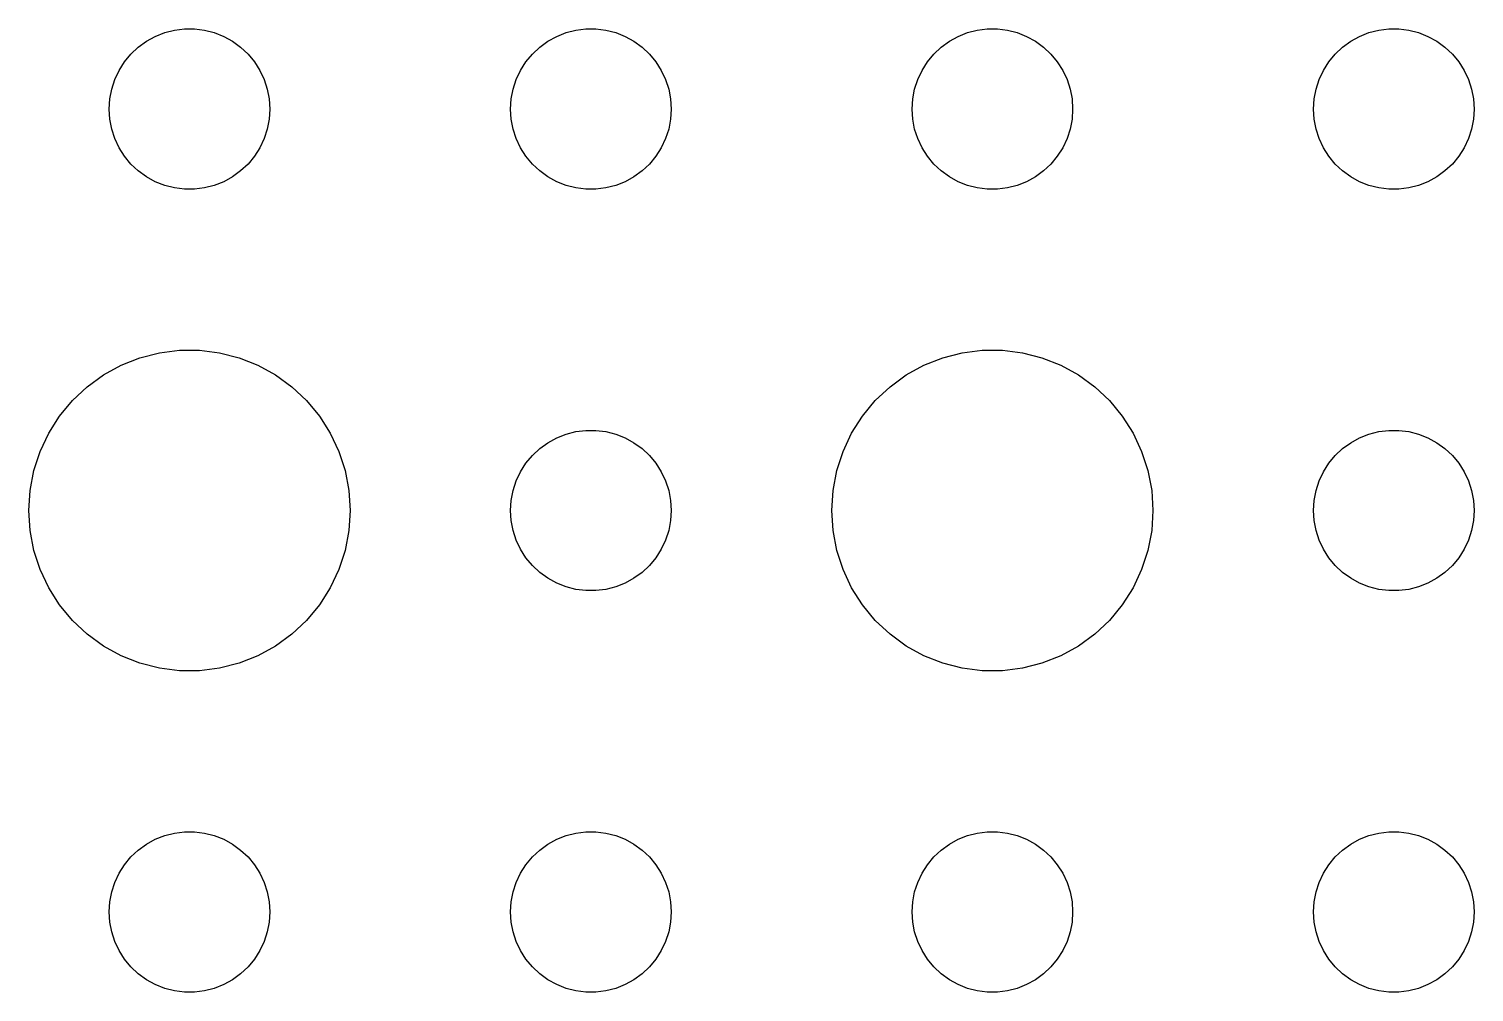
# Model space of a CAD drawing. Header units: metres. Extents: x -134 to 134, y 518 to 1078.
# Drawn here: x -100.5 to -73.5, y 888 to 906 of the extents above; entities that cross this region are included whole.
import ezdxf

# ---------------------------------------------------------------- set-up
doc = ezdxf.new("R2010")
doc.units = ezdxf.units.M

msp = doc.modelspace()

# ---------------------------------------------------------------- linework, layer by layer
for p, q in [((-98.3037, 905.766), (-98.1387, 905.857)), ((-98.1387, 905.857), (-97.9635, 905.927)), ((-97.9635, 905.927), (-97.7811, 905.973)), ((-97.7811, 905.973), (-97.5942, 905.997)), ((-97.5942, 905.997), (-97.4058, 905.997)), ((-97.4058, 905.997), (-97.2189, 905.973)), ((-97.2189, 905.973), (-97.0365, 905.927)), ((-97.0365, 905.927), (-96.8613, 905.857)), ((-96.8613, 905.857), (-96.6963, 905.766)), ((-90.8037, 905.766), (-90.6387, 905.857)), ((-90.6387, 905.857), (-90.4635, 905.927)), ((-90.4635, 905.927), (-90.2811, 905.973)), ((-90.2811, 905.973), (-90.0942, 905.997)), ((-90.0942, 905.997), (-89.9058, 905.997)), ((-89.9058, 905.997), (-89.7189, 905.973)), ((-89.7189, 905.973), (-89.5365, 905.927)), ((-89.5365, 905.927), (-89.3613, 905.857)), ((-89.3613, 905.857), (-89.1963, 905.766)), ((-83.3037, 905.766), (-83.1387, 905.857)), ((-83.1387, 905.857), (-82.9635, 905.927)), ((-82.9635, 905.927), (-82.7811, 905.973)), ((-82.7811, 905.973), (-82.5942, 905.997)), ((-82.5942, 905.997), (-82.4058, 905.997)), ((-82.4058, 905.997), (-82.2189, 905.973)), ((-82.2189, 905.973), (-82.0365, 905.927)), ((-82.0365, 905.927), (-81.8613, 905.857)), ((-81.8613, 905.857), (-81.6963, 905.766)), ((-75.8037, 905.766), (-75.6387, 905.857)), ((-75.6387, 905.857), (-75.4635, 905.927)), ((-75.4635, 905.927), (-75.2811, 905.973)), ((-75.2811, 905.973), (-75.0942, 905.997)), ((-75.0942, 905.997), (-74.9058, 905.997)), ((-74.9058, 905.997), (-74.7189, 905.973)), ((-74.7189, 905.973), (-74.5365, 905.927)), ((-74.5365, 905.927), (-74.3613, 905.857)), ((-74.3613, 905.857), (-74.1963, 905.766)), ((-98.5934, 905.527), (-98.4561, 905.656)), ((-98.4561, 905.656), (-98.3037, 905.766)), ((-96.6963, 905.766), (-96.5439, 905.656)), ((-96.5439, 905.656), (-96.4065, 905.527)), ((-91.0934, 905.527), (-90.9561, 905.656)), ((-90.9561, 905.656), (-90.8037, 905.766)), ((-89.1963, 905.766), (-89.0439, 905.656)), ((-89.0439, 905.656), (-88.9065, 905.527)), ((-83.5934, 905.527), (-83.4561, 905.656)), ((-83.4561, 905.656), (-83.3037, 905.766)), ((-81.6963, 905.766), (-81.5439, 905.656)), ((-81.5439, 905.656), (-81.4065, 905.527)), ((-76.0934, 905.527), (-75.9561, 905.656)), ((-75.9561, 905.656), (-75.8037, 905.766)), ((-74.1963, 905.766), (-74.0439, 905.656)), ((-74.0439, 905.656), (-73.9065, 905.527)), ((-98.8145, 905.223), (-98.7135, 905.382)), ((-98.7135, 905.382), (-98.5934, 905.527)), ((-96.4065, 905.527), (-96.2865, 905.382)), ((-96.2865, 905.382), (-96.1855, 905.223)), ((-91.3145, 905.223), (-91.2135, 905.382)), ((-91.2135, 905.382), (-91.0934, 905.527)), ((-88.9065, 905.527), (-88.7865, 905.382)), ((-88.7865, 905.382), (-88.6855, 905.223)), ((-83.8145, 905.223), (-83.7135, 905.382)), ((-83.7135, 905.382), (-83.5934, 905.527)), ((-81.4065, 905.527), (-81.2865, 905.382)), ((-81.2865, 905.382), (-81.1855, 905.223)), ((-76.3145, 905.223), (-76.2135, 905.382)), ((-76.2135, 905.382), (-76.0934, 905.527)), ((-73.9065, 905.527), (-73.7865, 905.382)), ((-73.7865, 905.382), (-73.6855, 905.223)), ((-98.9529, 904.873), (-98.8947, 905.052)), ((-98.8947, 905.052), (-98.8145, 905.223)), ((-96.1855, 905.223), (-96.1053, 905.052)), ((-96.1053, 905.052), (-96.0471, 904.873)), ((-91.4529, 904.873), (-91.3947, 905.052)), ((-91.3947, 905.052), (-91.3145, 905.223)), ((-88.6855, 905.223), (-88.6053, 905.052)), ((-88.6053, 905.052), (-88.5471, 904.873)), ((-83.9529, 904.873), (-83.8947, 905.052)), ((-83.8947, 905.052), (-83.8145, 905.223)), ((-81.1855, 905.223), (-81.1053, 905.052)), ((-81.1053, 905.052), (-81.0471, 904.873)), ((-76.4529, 904.873), (-76.3947, 905.052)), ((-76.3947, 905.052), (-76.3145, 905.223)), ((-73.6855, 905.223), (-73.6053, 905.052)), ((-73.6053, 905.052), (-73.5471, 904.873)), ((-98.9882, 904.688), (-98.9529, 904.873)), ((-96.0471, 904.873), (-96.0118, 904.688)), ((-91.4882, 904.688), (-91.4529, 904.873)), ((-88.5471, 904.873), (-88.5118, 904.688)), ((-83.9882, 904.688), (-83.9529, 904.873)), ((-81.0471, 904.873), (-81.0118, 904.688)), ((-76.4882, 904.688), (-76.4529, 904.873)), ((-73.5471, 904.873), (-73.5118, 904.688)), ((-99, 904.5), (-98.9882, 904.688)), ((-98.9882, 904.312), (-99, 904.5)), ((-96.0118, 904.688), (-96, 904.5)), ((-96, 904.5), (-96.0118, 904.312)), ((-91.5, 904.5), (-91.4882, 904.688)), ((-91.4882, 904.312), (-91.5, 904.5)), ((-88.5118, 904.688), (-88.5, 904.5)), ((-88.5, 904.5), (-88.5118, 904.312)), ((-84, 904.5), (-83.9882, 904.688)), ((-83.9882, 904.312), (-84, 904.5)), ((-81.0118, 904.688), (-81, 904.5)), ((-81, 904.5), (-81.0118, 904.312)), ((-76.5, 904.5), (-76.4882, 904.688)), ((-76.4882, 904.312), (-76.5, 904.5)), ((-73.5118, 904.688), (-73.5, 904.5)), ((-73.5, 904.5), (-73.5118, 904.312)), ((-98.9529, 904.127), (-98.9882, 904.312)), ((-96.0118, 904.312), (-96.0471, 904.127)), ((-91.4529, 904.127), (-91.4882, 904.312)), ((-88.5118, 904.312), (-88.5471, 904.127)), ((-83.9529, 904.127), (-83.9882, 904.312)), ((-81.0118, 904.312), (-81.0471, 904.127)), ((-76.4529, 904.127), (-76.4882, 904.312)), ((-73.5118, 904.312), (-73.5471, 904.127)), ((-98.8947, 903.948), (-98.9529, 904.127)), ((-96.0471, 904.127), (-96.1053, 903.948)), ((-91.3947, 903.948), (-91.4529, 904.127)), ((-88.5471, 904.127), (-88.6053, 903.948)), ((-83.8947, 903.948), (-83.9529, 904.127)), ((-81.0471, 904.127), (-81.1053, 903.948)), ((-76.3947, 903.948), (-76.4529, 904.127)), ((-73.5471, 904.127), (-73.6053, 903.948)), ((-98.8145, 903.777), (-98.8947, 903.948)), ((-98.7135, 903.618), (-98.8145, 903.777)), ((-96.1855, 903.777), (-96.2865, 903.618)), ((-96.1053, 903.948), (-96.1855, 903.777)), ((-91.3145, 903.777), (-91.3947, 903.948)), ((-91.2135, 903.618), (-91.3145, 903.777)), ((-88.6855, 903.777), (-88.7865, 903.618)), ((-88.6053, 903.948), (-88.6855, 903.777)), ((-83.8145, 903.777), (-83.8947, 903.948)), ((-83.7135, 903.618), (-83.8145, 903.777)), ((-81.1855, 903.777), (-81.2865, 903.618)), ((-81.1053, 903.948), (-81.1855, 903.777)), ((-76.3145, 903.777), (-76.3947, 903.948)), ((-76.2135, 903.618), (-76.3145, 903.777)), ((-73.6855, 903.777), (-73.7865, 903.618)), ((-73.6053, 903.948), (-73.6855, 903.777)), ((-98.5934, 903.473), (-98.7135, 903.618)), ((-98.4561, 903.344), (-98.5934, 903.473)), ((-96.4065, 903.473), (-96.5439, 903.344)), ((-96.2865, 903.618), (-96.4065, 903.473)), ((-91.0934, 903.473), (-91.2135, 903.618)), ((-90.9561, 903.344), (-91.0934, 903.473)), ((-88.9065, 903.473), (-89.0439, 903.344)), ((-88.7865, 903.618), (-88.9065, 903.473)), ((-83.5934, 903.473), (-83.7135, 903.618)), ((-83.4561, 903.344), (-83.5934, 903.473)), ((-81.4065, 903.473), (-81.5439, 903.344)), ((-81.2865, 903.618), (-81.4065, 903.473)), ((-76.0934, 903.473), (-76.2135, 903.618)), ((-75.9561, 903.344), (-76.0934, 903.473)), ((-73.9065, 903.473), (-74.0439, 903.344)), ((-73.7865, 903.618), (-73.9065, 903.473)), ((-98.3037, 903.234), (-98.4561, 903.344)), ((-98.1387, 903.143), (-98.3037, 903.234)), ((-96.6963, 903.234), (-96.8613, 903.143)), ((-96.5439, 903.344), (-96.6963, 903.234)), ((-90.8037, 903.234), (-90.9561, 903.344)), ((-90.6387, 903.143), (-90.8037, 903.234)), ((-89.1963, 903.234), (-89.3613, 903.143)), ((-89.0439, 903.344), (-89.1963, 903.234)), ((-83.3037, 903.234), (-83.4561, 903.344)), ((-83.1387, 903.143), (-83.3037, 903.234)), ((-81.6963, 903.234), (-81.8613, 903.143)), ((-81.5439, 903.344), (-81.6963, 903.234)), ((-75.8037, 903.234), (-75.9561, 903.344)), ((-75.6387, 903.143), (-75.8037, 903.234)), ((-74.1963, 903.234), (-74.3613, 903.143)), ((-74.0439, 903.344), (-74.1963, 903.234)), ((-97.9635, 903.073), (-98.1387, 903.143)), ((-97.7811, 903.027), (-97.9635, 903.073)), ((-97.5942, 903.003), (-97.7811, 903.027)), ((-97.4058, 903.003), (-97.5942, 903.003)), ((-97.2189, 903.027), (-97.4058, 903.003)), ((-97.0365, 903.073), (-97.2189, 903.027)), ((-96.8613, 903.143), (-97.0365, 903.073)), ((-90.4635, 903.073), (-90.6387, 903.143)), ((-90.2811, 903.027), (-90.4635, 903.073)), ((-90.0942, 903.003), (-90.2811, 903.027)), ((-89.9058, 903.003), (-90.0942, 903.003)), ((-89.7189, 903.027), (-89.9058, 903.003)), ((-89.5365, 903.073), (-89.7189, 903.027)), ((-89.3613, 903.143), (-89.5365, 903.073)), ((-82.9635, 903.073), (-83.1387, 903.143)), ((-82.7811, 903.027), (-82.9635, 903.073)), ((-82.5942, 903.003), (-82.7811, 903.027)), ((-82.4058, 903.003), (-82.5942, 903.003)), ((-82.2189, 903.027), (-82.4058, 903.003)), ((-82.0365, 903.073), (-82.2189, 903.027)), ((-81.8613, 903.143), (-82.0365, 903.073)), ((-75.4635, 903.073), (-75.6387, 903.143)), ((-75.2811, 903.027), (-75.4635, 903.073)), ((-75.0942, 903.003), (-75.2811, 903.027)), ((-74.9058, 903.003), (-75.0942, 903.003)), ((-74.7189, 903.027), (-74.9058, 903.003)), ((-74.5365, 903.073), (-74.7189, 903.027)), ((-74.3613, 903.143), (-74.5365, 903.073)), ((-98.427, 899.853), (-98.0621, 899.947)), ((-98.0621, 899.947), (-97.6884, 899.994)), ((-97.6884, 899.994), (-97.3116, 899.994)), ((-97.3116, 899.994), (-96.9379, 899.947)), ((-96.9379, 899.947), (-96.573, 899.853)), ((-83.427, 899.853), (-83.0621, 899.947)), ((-83.0621, 899.947), (-82.6884, 899.994)), ((-82.6884, 899.994), (-82.3116, 899.994)), ((-82.3116, 899.994), (-81.9379, 899.947)), ((-81.9379, 899.947), (-81.573, 899.853)), ((-99.1075, 899.533), (-98.7773, 899.714)), ((-98.7773, 899.714), (-98.427, 899.853)), ((-96.573, 899.853), (-96.2227, 899.714)), ((-96.2227, 899.714), (-95.8925, 899.533)), ((-84.1075, 899.533), (-83.7773, 899.714)), ((-83.7773, 899.714), (-83.427, 899.853)), ((-81.573, 899.853), (-81.2227, 899.714)), ((-81.2227, 899.714), (-80.8925, 899.533)), ((-99.4123, 899.312), (-99.1075, 899.533)), ((-95.8925, 899.533), (-95.5877, 899.312)), ((-84.4123, 899.312), (-84.1075, 899.533)), ((-80.8925, 899.533), (-80.5877, 899.312)), ((-99.6869, 899.054), (-99.4123, 899.312)), ((-95.5877, 899.312), (-95.3131, 899.054)), ((-84.6869, 899.054), (-84.4123, 899.312)), ((-80.5877, 899.312), (-80.3131, 899.054)), ((-99.927, 898.763), (-99.6869, 899.054)), ((-95.3131, 899.054), (-95.073, 898.763)), ((-84.927, 898.763), (-84.6869, 899.054)), ((-80.3131, 899.054), (-80.073, 898.763)), ((-100.129, 898.445), (-99.927, 898.763)), ((-95.073, 898.763), (-94.8711, 898.445)), ((-85.1289, 898.445), (-84.927, 898.763)), ((-80.073, 898.763), (-79.8711, 898.445)), ((-100.289, 898.104), (-100.129, 898.445)), ((-94.8711, 898.445), (-94.7107, 898.104)), ((-90.8037, 898.266), (-90.6387, 898.357)), ((-90.6387, 898.357), (-90.4635, 898.427)), ((-90.4635, 898.427), (-90.2811, 898.473)), ((-90.2811, 898.473), (-90.0942, 898.497)), ((-90.0942, 898.497), (-89.9058, 898.497)), ((-89.9058, 898.497), (-89.7189, 898.473)), ((-89.7189, 898.473), (-89.5365, 898.427)), ((-89.5365, 898.427), (-89.3613, 898.357)), ((-89.3613, 898.357), (-89.1963, 898.266)), ((-85.2893, 898.104), (-85.1289, 898.445)), ((-79.8711, 898.445), (-79.7107, 898.104)), ((-75.8037, 898.266), (-75.6387, 898.357)), ((-75.6387, 898.357), (-75.4635, 898.427)), ((-75.4635, 898.427), (-75.2811, 898.473)), ((-75.2811, 898.473), (-75.0942, 898.497)), ((-75.0942, 898.497), (-74.9058, 898.497)), ((-74.9058, 898.497), (-74.7189, 898.473)), ((-74.7189, 898.473), (-74.5365, 898.427)), ((-74.5365, 898.427), (-74.3613, 898.357)), ((-74.3613, 898.357), (-74.1963, 898.266)), ((-100.406, 897.746), (-100.289, 898.104)), ((-94.7107, 898.104), (-94.5943, 897.746)), ((-91.2135, 897.882), (-91.0934, 898.027)), ((-91.0934, 898.027), (-90.9561, 898.156)), ((-90.9561, 898.156), (-90.8037, 898.266)), ((-89.1963, 898.266), (-89.0439, 898.156)), ((-89.0439, 898.156), (-88.9065, 898.027)), ((-88.9065, 898.027), (-88.7865, 897.882)), ((-85.4057, 897.746), (-85.2893, 898.104)), ((-79.7107, 898.104), (-79.5943, 897.746)), ((-76.2135, 897.882), (-76.0934, 898.027)), ((-76.0934, 898.027), (-75.9561, 898.156)), ((-75.9561, 898.156), (-75.8037, 898.266)), ((-74.1963, 898.266), (-74.0439, 898.156)), ((-74.0439, 898.156), (-73.9065, 898.027)), ((-73.9065, 898.027), (-73.7865, 897.882)), ((-91.3145, 897.723), (-91.2135, 897.882)), ((-88.7865, 897.882), (-88.6855, 897.723)), ((-76.3145, 897.723), (-76.2135, 897.882)), ((-73.7865, 897.882), (-73.6855, 897.723)), ((-100.476, 897.376), (-100.406, 897.746)), ((-94.5943, 897.746), (-94.5237, 897.376)), ((-91.4529, 897.373), (-91.3947, 897.552)), ((-91.3947, 897.552), (-91.3145, 897.723)), ((-88.6855, 897.723), (-88.6053, 897.552)), ((-88.6053, 897.552), (-88.5471, 897.373)), ((-85.4763, 897.376), (-85.4057, 897.746)), ((-79.5943, 897.746), (-79.5237, 897.376)), ((-76.4529, 897.373), (-76.3947, 897.552)), ((-76.3947, 897.552), (-76.3145, 897.723)), ((-73.6855, 897.723), (-73.6053, 897.552)), ((-73.6053, 897.552), (-73.5471, 897.373)), ((-100.5, 897), (-100.476, 897.376)), ((-94.5237, 897.376), (-94.5, 897)), ((-91.4882, 897.188), (-91.4529, 897.373)), ((-88.5471, 897.373), (-88.5118, 897.188)), ((-85.5, 897), (-85.4763, 897.376)), ((-79.5237, 897.376), (-79.5, 897)), ((-76.4882, 897.188), (-76.4529, 897.373)), ((-73.5471, 897.373), (-73.5118, 897.188)), ((-100.476, 896.624), (-100.5, 897)), ((-94.5, 897), (-94.5237, 896.624)), ((-91.5, 897), (-91.4882, 897.188)), ((-91.4882, 896.812), (-91.5, 897)), ((-88.5118, 897.188), (-88.5, 897)), ((-88.5, 897), (-88.5118, 896.812)), ((-85.4763, 896.624), (-85.5, 897)), ((-79.5, 897), (-79.5237, 896.624)), ((-76.5, 897), (-76.4882, 897.188)), ((-76.4882, 896.812), (-76.5, 897)), ((-73.5118, 897.188), (-73.5, 897)), ((-73.5, 897), (-73.5118, 896.812)), ((-91.4529, 896.627), (-91.4882, 896.812)), ((-88.5118, 896.812), (-88.5471, 896.627)), ((-76.4529, 896.627), (-76.4882, 896.812)), ((-73.5118, 896.812), (-73.5471, 896.627)), ((-100.406, 896.254), (-100.476, 896.624)), ((-94.5237, 896.624), (-94.5943, 896.254)), ((-91.3947, 896.448), (-91.4529, 896.627)), ((-91.3145, 896.277), (-91.3947, 896.448)), ((-88.6053, 896.448), (-88.6855, 896.277)), ((-88.5471, 896.627), (-88.6053, 896.448)), ((-85.4057, 896.254), (-85.4763, 896.624)), ((-79.5237, 896.624), (-79.5943, 896.254)), ((-76.3947, 896.448), (-76.4529, 896.627)), ((-76.3145, 896.277), (-76.3947, 896.448)), ((-73.6053, 896.448), (-73.6855, 896.277)), ((-73.5471, 896.627), (-73.6053, 896.448)), ((-100.289, 895.896), (-100.406, 896.254)), ((-94.5943, 896.254), (-94.7107, 895.896)), ((-91.2135, 896.118), (-91.3145, 896.277)), ((-88.6855, 896.277), (-88.7865, 896.118)), ((-85.2893, 895.896), (-85.4057, 896.254)), ((-79.5943, 896.254), (-79.7107, 895.896)), ((-76.2135, 896.118), (-76.3145, 896.277)), ((-73.6855, 896.277), (-73.7865, 896.118)), ((-100.129, 895.555), (-100.289, 895.896)), ((-94.7107, 895.896), (-94.8711, 895.555)), ((-91.0934, 895.973), (-91.2135, 896.118)), ((-90.9561, 895.844), (-91.0934, 895.973)), ((-88.9065, 895.973), (-89.0439, 895.844)), ((-88.7865, 896.118), (-88.9065, 895.973)), ((-85.1289, 895.555), (-85.2893, 895.896)), ((-79.7107, 895.896), (-79.8711, 895.555)), ((-76.0934, 895.973), (-76.2135, 896.118)), ((-75.9561, 895.844), (-76.0934, 895.973)), ((-73.9065, 895.973), (-74.0439, 895.844)), ((-73.7865, 896.118), (-73.9065, 895.973)), ((-90.8037, 895.734), (-90.9561, 895.844)), ((-90.6387, 895.643), (-90.8037, 895.734)), ((-90.4635, 895.573), (-90.6387, 895.643)), ((-89.3613, 895.643), (-89.5365, 895.573)), ((-89.1963, 895.734), (-89.3613, 895.643)), ((-89.0439, 895.844), (-89.1963, 895.734)), ((-75.8037, 895.734), (-75.9561, 895.844)), ((-75.6387, 895.643), (-75.8037, 895.734)), ((-75.4635, 895.573), (-75.6387, 895.643)), ((-74.3613, 895.643), (-74.5365, 895.573)), ((-74.1963, 895.734), (-74.3613, 895.643)), ((-74.0439, 895.844), (-74.1963, 895.734)), ((-99.927, 895.237), (-100.129, 895.555)), ((-94.8711, 895.555), (-95.073, 895.237)), ((-90.2811, 895.527), (-90.4635, 895.573)), ((-90.0942, 895.503), (-90.2811, 895.527)), ((-89.9058, 895.503), (-90.0942, 895.503)), ((-89.7189, 895.527), (-89.9058, 895.503)), ((-89.5365, 895.573), (-89.7189, 895.527)), ((-84.927, 895.237), (-85.1289, 895.555)), ((-79.8711, 895.555), (-80.073, 895.237)), ((-75.2811, 895.527), (-75.4635, 895.573)), ((-75.0942, 895.503), (-75.2811, 895.527)), ((-74.9058, 895.503), (-75.0942, 895.503)), ((-74.7189, 895.527), (-74.9058, 895.503)), ((-74.5365, 895.573), (-74.7189, 895.527)), ((-99.6869, 894.946), (-99.927, 895.237)), ((-95.073, 895.237), (-95.3131, 894.946)), ((-84.6869, 894.946), (-84.927, 895.237)), ((-80.073, 895.237), (-80.3131, 894.946)), ((-99.4123, 894.688), (-99.6869, 894.946)), ((-95.3131, 894.946), (-95.5877, 894.688)), ((-84.4123, 894.688), (-84.6869, 894.946)), ((-80.3131, 894.946), (-80.5877, 894.688)), ((-99.1075, 894.467), (-99.4123, 894.688)), ((-95.5877, 894.688), (-95.8925, 894.467)), ((-84.1075, 894.467), (-84.4123, 894.688)), ((-80.5877, 894.688), (-80.8925, 894.467)), ((-98.7773, 894.286), (-99.1075, 894.467)), ((-98.427, 894.147), (-98.7773, 894.286)), ((-96.2227, 894.286), (-96.573, 894.147)), ((-95.8925, 894.467), (-96.2227, 894.286)), ((-83.7773, 894.286), (-84.1075, 894.467)), ((-83.427, 894.147), (-83.7773, 894.286)), ((-81.2227, 894.286), (-81.573, 894.147)), ((-80.8925, 894.467), (-81.2227, 894.286)), ((-98.0621, 894.053), (-98.427, 894.147)), ((-97.6884, 894.006), (-98.0621, 894.053)), ((-97.3116, 894.006), (-97.6884, 894.006)), ((-96.9379, 894.053), (-97.3116, 894.006)), ((-96.573, 894.147), (-96.9379, 894.053)), ((-83.0621, 894.053), (-83.427, 894.147)), ((-82.6884, 894.006), (-83.0621, 894.053)), ((-82.3116, 894.006), (-82.6884, 894.006)), ((-81.9379, 894.053), (-82.3116, 894.006)), ((-81.573, 894.147), (-81.9379, 894.053)), ((-98.4561, 890.656), (-98.3037, 890.766)), ((-98.3037, 890.766), (-98.1387, 890.857)), ((-98.1387, 890.857), (-97.9635, 890.927)), ((-97.9635, 890.927), (-97.7811, 890.973)), ((-97.7811, 890.973), (-97.5942, 890.997)), ((-97.5942, 890.997), (-97.4058, 890.997)), ((-97.4058, 890.997), (-97.2189, 890.973)), ((-97.2189, 890.973), (-97.0365, 890.927)), ((-97.0365, 890.927), (-96.8613, 890.857)), ((-96.8613, 890.857), (-96.6963, 890.766)), ((-96.6963, 890.766), (-96.5439, 890.656)), ((-90.9561, 890.656), (-90.8037, 890.766)), ((-90.8037, 890.766), (-90.6387, 890.857)), ((-90.6387, 890.857), (-90.4635, 890.927)), ((-90.4635, 890.927), (-90.2811, 890.973)), ((-90.2811, 890.973), (-90.0942, 890.997)), ((-90.0942, 890.997), (-89.9058, 890.997)), ((-89.9058, 890.997), (-89.7189, 890.973)), ((-89.7189, 890.973), (-89.5365, 890.927)), ((-89.5365, 890.927), (-89.3613, 890.857)), ((-89.3613, 890.857), (-89.1963, 890.766)), ((-89.1963, 890.766), (-89.0439, 890.656)), ((-83.4561, 890.656), (-83.3037, 890.766)), ((-83.3037, 890.766), (-83.1387, 890.857)), ((-83.1387, 890.857), (-82.9635, 890.927)), ((-82.9635, 890.927), (-82.7811, 890.973)), ((-82.7811, 890.973), (-82.5942, 890.997)), ((-82.5942, 890.997), (-82.4058, 890.997)), ((-82.4058, 890.997), (-82.2189, 890.973)), ((-82.2189, 890.973), (-82.0365, 890.927)), ((-82.0365, 890.927), (-81.8613, 890.857)), ((-81.8613, 890.857), (-81.6963, 890.766)), ((-81.6963, 890.766), (-81.5439, 890.656)), ((-75.9561, 890.656), (-75.8037, 890.766)), ((-75.8037, 890.766), (-75.6387, 890.857)), ((-75.6387, 890.857), (-75.4635, 890.927)), ((-75.4635, 890.927), (-75.2811, 890.973)), ((-75.2811, 890.973), (-75.0942, 890.997)), ((-75.0942, 890.997), (-74.9058, 890.997)), ((-74.9058, 890.997), (-74.7189, 890.973)), ((-74.7189, 890.973), (-74.5365, 890.927)), ((-74.5365, 890.927), (-74.3613, 890.857)), ((-74.3613, 890.857), (-74.1963, 890.766)), ((-74.1963, 890.766), (-74.0439, 890.656)), ((-98.7135, 890.382), (-98.5934, 890.527)), ((-98.5934, 890.527), (-98.4561, 890.656)), ((-96.5439, 890.656), (-96.4065, 890.527)), ((-96.4065, 890.527), (-96.2865, 890.382)), ((-91.2135, 890.382), (-91.0934, 890.527)), ((-91.0934, 890.527), (-90.9561, 890.656)), ((-89.0439, 890.656), (-88.9065, 890.527)), ((-88.9065, 890.527), (-88.7865, 890.382)), ((-83.7135, 890.382), (-83.5934, 890.527)), ((-83.5934, 890.527), (-83.4561, 890.656)), ((-81.5439, 890.656), (-81.4065, 890.527)), ((-81.4065, 890.527), (-81.2865, 890.382)), ((-76.2135, 890.382), (-76.0934, 890.527)), ((-76.0934, 890.527), (-75.9561, 890.656)), ((-74.0439, 890.656), (-73.9065, 890.527)), ((-73.9065, 890.527), (-73.7865, 890.382)), ((-98.8947, 890.052), (-98.8145, 890.223)), ((-98.8145, 890.223), (-98.7135, 890.382)), ((-96.2865, 890.382), (-96.1855, 890.223)), ((-96.1855, 890.223), (-96.1053, 890.052)), ((-91.3947, 890.052), (-91.3145, 890.223)), ((-91.3145, 890.223), (-91.2135, 890.382)), ((-88.7865, 890.382), (-88.6855, 890.223)), ((-88.6855, 890.223), (-88.6053, 890.052)), ((-83.8947, 890.052), (-83.8145, 890.223)), ((-83.8145, 890.223), (-83.7135, 890.382)), ((-81.2865, 890.382), (-81.1855, 890.223)), ((-81.1855, 890.223), (-81.1053, 890.052)), ((-76.3947, 890.052), (-76.3145, 890.223)), ((-76.3145, 890.223), (-76.2135, 890.382)), ((-73.7865, 890.382), (-73.6855, 890.223)), ((-73.6855, 890.223), (-73.6053, 890.052)), ((-98.9529, 889.873), (-98.8947, 890.052)), ((-96.1053, 890.052), (-96.0471, 889.873)), ((-91.4529, 889.873), (-91.3947, 890.052)), ((-88.6053, 890.052), (-88.5471, 889.873)), ((-83.9529, 889.873), (-83.8947, 890.052)), ((-81.1053, 890.052), (-81.0471, 889.873)), ((-76.4529, 889.873), (-76.3947, 890.052)), ((-73.6053, 890.052), (-73.5471, 889.873)), ((-99, 889.5), (-98.9882, 889.688)), ((-98.9882, 889.688), (-98.9529, 889.873)), ((-96.0471, 889.873), (-96.0118, 889.688)), ((-96.0118, 889.688), (-96, 889.5)), ((-91.5, 889.5), (-91.4882, 889.688)), ((-91.4882, 889.688), (-91.4529, 889.873)), ((-88.5471, 889.873), (-88.5118, 889.688)), ((-88.5118, 889.688), (-88.5, 889.5)), ((-84, 889.5), (-83.9882, 889.688)), ((-83.9882, 889.688), (-83.9529, 889.873)), ((-81.0471, 889.873), (-81.0118, 889.688)), ((-81.0118, 889.688), (-81, 889.5)), ((-76.5, 889.5), (-76.4882, 889.688)), ((-76.4882, 889.688), (-76.4529, 889.873)), ((-73.5471, 889.873), (-73.5118, 889.688)), ((-73.5118, 889.688), (-73.5, 889.5)), ((-98.9882, 889.312), (-99, 889.5)), ((-96, 889.5), (-96.0118, 889.312)), ((-91.4882, 889.312), (-91.5, 889.5)), ((-88.5, 889.5), (-88.5118, 889.312)), ((-83.9882, 889.312), (-84, 889.5)), ((-81, 889.5), (-81.0118, 889.312)), ((-76.4882, 889.312), (-76.5, 889.5)), ((-73.5, 889.5), (-73.5118, 889.312)), ((-98.9529, 889.127), (-98.9882, 889.312)), ((-98.8947, 888.948), (-98.9529, 889.127)), ((-96.0471, 889.127), (-96.1053, 888.948)), ((-96.0118, 889.312), (-96.0471, 889.127)), ((-91.4529, 889.127), (-91.4882, 889.312)), ((-91.3947, 888.948), (-91.4529, 889.127)), ((-88.5471, 889.127), (-88.6053, 888.948)), ((-88.5118, 889.312), (-88.5471, 889.127)), ((-83.9529, 889.127), (-83.9882, 889.312)), ((-83.8947, 888.948), (-83.9529, 889.127)), ((-81.0471, 889.127), (-81.1053, 888.948)), ((-81.0118, 889.312), (-81.0471, 889.127)), ((-76.4529, 889.127), (-76.4882, 889.312)), ((-76.3947, 888.948), (-76.4529, 889.127)), ((-73.5471, 889.127), (-73.6053, 888.948)), ((-73.5118, 889.312), (-73.5471, 889.127)), ((-98.8145, 888.777), (-98.8947, 888.948)), ((-96.1053, 888.948), (-96.1855, 888.777)), ((-91.3145, 888.777), (-91.3947, 888.948)), ((-88.6053, 888.948), (-88.6855, 888.777)), ((-83.8145, 888.777), (-83.8947, 888.948)), ((-81.1053, 888.948), (-81.1855, 888.777)), ((-76.3145, 888.777), (-76.3947, 888.948)), ((-73.6053, 888.948), (-73.6855, 888.777)), ((-98.7135, 888.618), (-98.8145, 888.777)), ((-98.5934, 888.473), (-98.7135, 888.618)), ((-96.2865, 888.618), (-96.4065, 888.473)), ((-96.1855, 888.777), (-96.2865, 888.618)), ((-91.2135, 888.618), (-91.3145, 888.777)), ((-91.0934, 888.473), (-91.2135, 888.618)), ((-88.7865, 888.618), (-88.9065, 888.473)), ((-88.6855, 888.777), (-88.7865, 888.618)), ((-83.7135, 888.618), (-83.8145, 888.777)), ((-83.5934, 888.473), (-83.7135, 888.618)), ((-81.2865, 888.618), (-81.4065, 888.473)), ((-81.1855, 888.777), (-81.2865, 888.618)), ((-76.2135, 888.618), (-76.3145, 888.777)), ((-76.0934, 888.473), (-76.2135, 888.618)), ((-73.7865, 888.618), (-73.9065, 888.473)), ((-73.6855, 888.777), (-73.7865, 888.618)), ((-98.4561, 888.344), (-98.5934, 888.473)), ((-98.3037, 888.234), (-98.4561, 888.344)), ((-96.5439, 888.344), (-96.6963, 888.234)), ((-96.4065, 888.473), (-96.5439, 888.344)), ((-90.9561, 888.344), (-91.0934, 888.473)), ((-90.8037, 888.234), (-90.9561, 888.344)), ((-89.0439, 888.344), (-89.1963, 888.234)), ((-88.9065, 888.473), (-89.0439, 888.344)), ((-83.4561, 888.344), (-83.5934, 888.473)), ((-83.3037, 888.234), (-83.4561, 888.344)), ((-81.5439, 888.344), (-81.6963, 888.234)), ((-81.4065, 888.473), (-81.5439, 888.344)), ((-75.9561, 888.344), (-76.0934, 888.473)), ((-75.8037, 888.234), (-75.9561, 888.344)), ((-74.0439, 888.344), (-74.1963, 888.234)), ((-73.9065, 888.473), (-74.0439, 888.344)), ((-98.1387, 888.143), (-98.3037, 888.234)), ((-97.9635, 888.073), (-98.1387, 888.143)), ((-97.7811, 888.027), (-97.9635, 888.073)), ((-97.0365, 888.073), (-97.2189, 888.027)), ((-96.8613, 888.143), (-97.0365, 888.073)), ((-96.6963, 888.234), (-96.8613, 888.143)), ((-90.6387, 888.143), (-90.8037, 888.234)), ((-90.4635, 888.073), (-90.6387, 888.143)), ((-90.2811, 888.027), (-90.4635, 888.073)), ((-89.5365, 888.073), (-89.7189, 888.027)), ((-89.3613, 888.143), (-89.5365, 888.073)), ((-89.1963, 888.234), (-89.3613, 888.143)), ((-83.1387, 888.143), (-83.3037, 888.234)), ((-82.9635, 888.073), (-83.1387, 888.143)), ((-82.7811, 888.027), (-82.9635, 888.073)), ((-82.0365, 888.073), (-82.2189, 888.027)), ((-81.8613, 888.143), (-82.0365, 888.073)), ((-81.6963, 888.234), (-81.8613, 888.143)), ((-75.6387, 888.143), (-75.8037, 888.234)), ((-75.4635, 888.073), (-75.6387, 888.143)), ((-75.2811, 888.027), (-75.4635, 888.073)), ((-74.5365, 888.073), (-74.7189, 888.027)), ((-74.3613, 888.143), (-74.5365, 888.073)), ((-74.1963, 888.234), (-74.3613, 888.143)), ((-97.5942, 888.003), (-97.7811, 888.027)), ((-97.4058, 888.003), (-97.5942, 888.003)), ((-97.2189, 888.027), (-97.4058, 888.003)), ((-90.0942, 888.003), (-90.2811, 888.027)), ((-89.9058, 888.003), (-90.0942, 888.003)), ((-89.7189, 888.027), (-89.9058, 888.003)), ((-82.5942, 888.003), (-82.7811, 888.027)), ((-82.4058, 888.003), (-82.5942, 888.003)), ((-82.2189, 888.027), (-82.4058, 888.003)), ((-75.0942, 888.003), (-75.2811, 888.027)), ((-74.9058, 888.003), (-75.0942, 888.003)), ((-74.7189, 888.027), (-74.9058, 888.003))]:
    msp.add_line(p, q)

doc.saveas('drawing.dxf')
